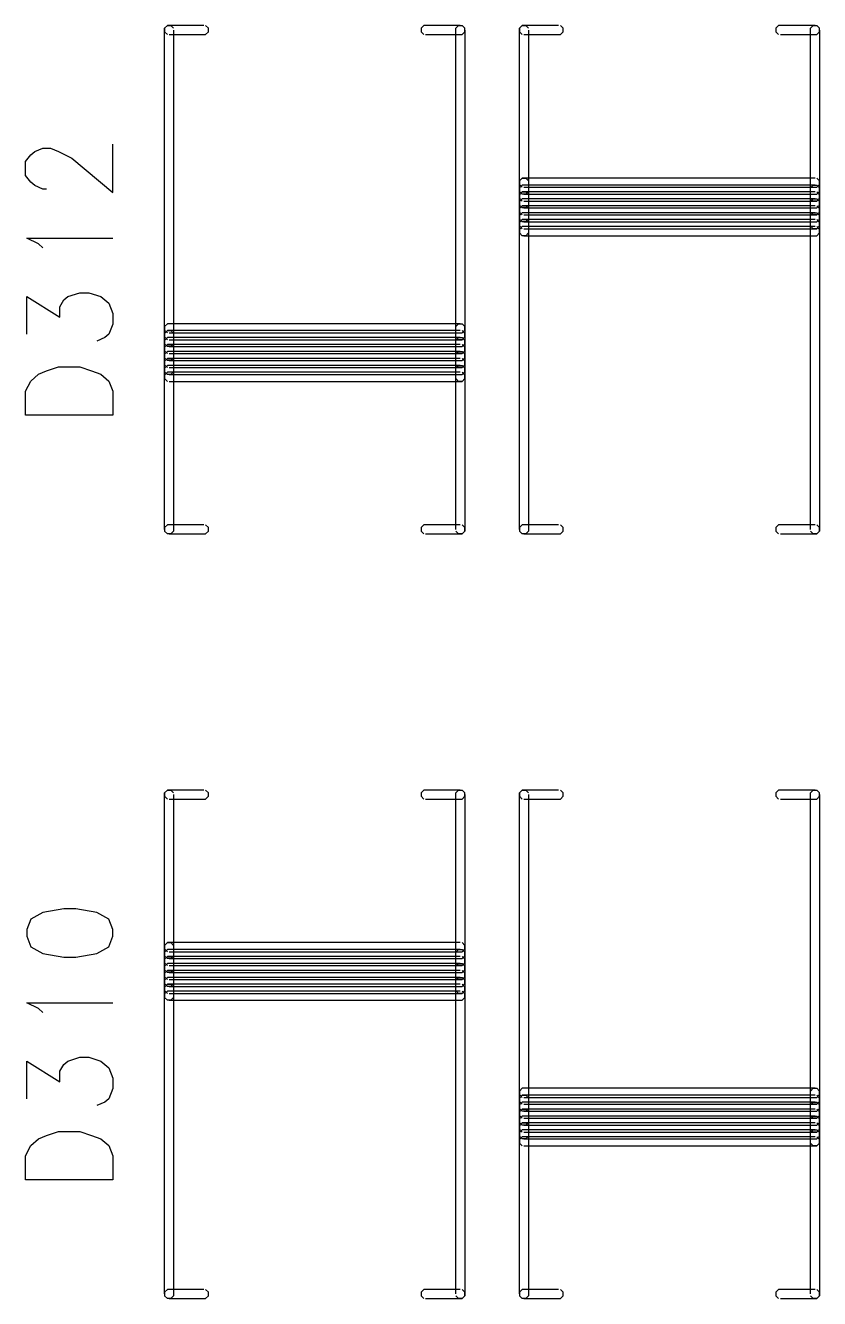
# Model space of a CAD drawing. Extents: x 295 to 953, y 10 to 290.
# Drawn here: x 716.84 to 728.85, y 134.78 to 154.02 of the extents above; entities that cross this region are included whole.
import ezdxf

# ---------------------------------------------------------------- set-up
doc = ezdxf.new("R2010")
doc.units = 0
doc.header["$LTSCALE"] = 5
doc.header["$MEASUREMENT"] = 0
doc.layers.add('13_C-SILK_GBR', color=7, linetype='CONTINUOUS')

msp = doc.modelspace()

# ---------------------------------------------------------------- linework, layer by layer
at = {"layer": '13_C-SILK_GBR'}
for p, q in [((718.988, 154.016), (718.946, 153.973)), ((718.946, 153.973), (718.988, 154.016)), ((718.946, 153.973), (718.946, 153.921)), ((718.946, 153.947), (718.946, 153.973)), ((718.946, 146.403), (718.946, 153.947)), ((718.946, 153.921), (718.988, 153.878)), ((719.016, 154.016), (718.988, 154.016)), ((718.988, 154.016), (719.042, 154.016)), ((719.539, 154.016), (719.016, 154.016)), ((719.016, 153.878), (719.539, 153.878)), ((719.042, 154.016), (719.083, 153.973)), ((719.083, 153.947), (719.083, 146.403)), ((719.539, 153.878), (719.565, 153.878)), ((719.608, 153.973), (719.565, 154.016)), ((719.565, 153.878), (719.608, 153.921)), ((719.608, 153.921), (719.608, 153.973)), ((722.865, 154.016), (722.822, 153.973)), ((722.822, 153.973), (722.822, 153.921)), ((722.822, 153.921), (722.865, 153.878)), ((722.891, 154.016), (722.865, 154.016)), ((723.416, 154.016), (722.891, 154.016)), ((722.891, 153.878), (723.416, 153.878)), ((723.347, 153.973), (723.388, 154.016)), ((723.347, 153.947), (723.347, 153.973)), ((723.347, 146.403), (723.347, 153.947)), ((723.388, 154.016), (723.443, 154.016)), ((723.416, 153.878), (723.443, 153.878)), ((723.443, 154.016), (723.484, 153.973)), ((723.484, 153.973), (723.443, 154.016)), ((723.443, 153.878), (723.484, 153.921)), ((723.484, 153.921), (723.484, 153.973)), ((723.484, 153.947), (723.484, 146.403)), ((724.35, 154.016), (724.309, 153.973)), ((724.309, 153.973), (724.35, 154.016)), ((724.309, 153.973), (724.309, 153.921)), ((724.309, 153.947), (724.309, 153.973)), ((724.309, 146.403), (724.309, 153.947)), ((724.309, 153.921), (724.35, 153.878)), ((724.378, 154.016), (724.35, 154.016)), ((724.35, 154.016), (724.405, 154.016)), ((724.901, 154.016), (724.378, 154.016)), ((724.378, 153.878), (724.901, 153.878)), ((724.405, 154.016), (724.446, 153.973)), ((724.446, 153.947), (724.446, 146.403)), ((724.901, 153.878), (724.928, 153.878)), ((724.97, 153.973), (724.928, 154.016)), ((724.928, 153.878), (724.97, 153.921)), ((724.97, 153.921), (724.97, 153.973)), ((728.228, 154.016), (728.185, 153.973)), ((728.185, 153.973), (728.185, 153.921)), ((728.185, 153.921), (728.228, 153.878)), ((728.254, 154.016), (728.228, 154.016)), ((728.779, 154.016), (728.254, 154.016)), ((728.254, 153.878), (728.779, 153.878)), ((728.709, 153.973), (728.751, 154.016)), ((728.709, 153.947), (728.709, 153.973)), ((728.709, 146.403), (728.709, 153.947)), ((728.751, 154.016), (728.805, 154.016)), ((728.779, 153.878), (728.805, 153.878)), ((728.805, 154.016), (728.846, 153.973)), ((728.846, 153.973), (728.805, 154.016)), ((728.805, 153.878), (728.846, 153.921)), ((728.846, 153.921), (728.846, 153.973)), ((728.846, 153.947), (728.846, 146.403)), ((716.983, 152.114), (717.103, 152.165)), ((717.103, 152.165), (717.222, 152.165)), ((717.222, 152.165), (717.343, 152.114)), ((718.163, 151.493), (718.163, 152.223)), ((716.843, 151.96), (716.922, 152.063)), ((716.843, 151.749), (716.843, 151.96)), ((716.922, 152.063), (716.983, 152.114)), ((717.343, 152.114), (717.542, 152.011)), ((717.542, 152.011), (718.163, 151.493)), ((716.922, 151.647), (716.843, 151.749)), ((716.983, 151.596), (716.922, 151.647)), ((717.103, 151.545), (716.983, 151.596)), ((724.35, 151.711), (724.309, 151.668)), ((724.309, 151.668), (724.35, 151.711)), ((724.309, 151.668), (724.309, 151.615)), ((724.309, 151.642), (724.309, 151.668)), ((724.309, 151.538), (724.309, 151.642)), ((724.309, 151.615), (724.35, 151.573)), ((724.35, 151.606), (724.309, 151.564)), ((724.309, 151.564), (724.309, 151.51)), ((724.378, 151.711), (724.35, 151.711)), ((724.35, 151.711), (724.405, 151.711)), ((724.378, 151.606), (724.35, 151.606)), ((728.779, 151.711), (724.378, 151.711)), ((728.779, 151.606), (724.378, 151.606)), ((724.378, 151.573), (728.779, 151.573)), ((724.405, 151.711), (724.446, 151.668)), ((724.446, 151.642), (724.446, 151.538)), ((728.709, 151.564), (728.751, 151.606)), ((728.709, 151.538), (728.709, 151.564)), ((728.751, 151.606), (728.805, 151.606)), ((728.779, 151.573), (728.805, 151.573)), ((728.846, 151.668), (728.805, 151.711)), ((728.805, 151.573), (728.846, 151.615)), ((728.846, 151.564), (728.805, 151.606)), ((728.805, 151.606), (728.846, 151.564)), ((728.846, 151.615), (728.846, 151.668)), ((728.846, 151.51), (728.846, 151.564)), ((717.163, 151.545), (717.103, 151.545)), ((724.35, 151.469), (724.309, 151.51)), ((724.309, 151.51), (724.35, 151.469)), ((724.35, 151.502), (724.309, 151.459)), ((724.309, 151.459), (724.35, 151.502)), ((724.309, 151.459), (724.309, 151.406)), ((724.309, 151.432), (724.309, 151.459)), ((724.309, 151.328), (724.309, 151.432)), ((724.309, 151.406), (724.35, 151.363)), ((724.35, 151.396), (724.309, 151.355)), ((724.378, 151.502), (724.35, 151.502)), ((724.35, 151.502), (724.405, 151.502)), ((724.405, 151.469), (724.35, 151.469)), ((724.378, 151.396), (724.35, 151.396)), ((728.779, 151.502), (724.378, 151.502)), ((724.378, 151.469), (728.779, 151.469)), ((728.779, 151.396), (724.378, 151.396)), ((724.378, 151.363), (728.779, 151.363)), ((724.446, 151.51), (724.405, 151.469)), ((724.405, 151.502), (724.446, 151.459)), ((724.446, 151.538), (724.446, 151.51)), ((724.446, 151.432), (724.446, 151.328)), ((728.709, 151.432), (728.709, 151.538)), ((728.751, 151.363), (728.709, 151.406)), ((728.709, 151.355), (728.751, 151.396)), ((728.751, 151.396), (728.805, 151.396)), ((728.805, 151.363), (728.751, 151.363)), ((728.779, 151.469), (728.805, 151.469)), ((728.779, 151.363), (728.805, 151.363)), ((728.805, 151.469), (728.846, 151.51)), ((728.846, 151.459), (728.805, 151.502)), ((728.846, 151.406), (728.805, 151.363)), ((728.805, 151.363), (728.846, 151.406)), ((728.846, 151.355), (728.805, 151.396)), ((728.805, 151.396), (728.846, 151.355)), ((728.846, 151.538), (728.846, 151.432)), ((728.846, 151.406), (728.846, 151.459)), ((728.846, 151.432), (728.846, 151.406)), ((724.309, 151.355), (724.309, 151.3)), ((724.35, 151.259), (724.309, 151.3)), ((724.309, 151.3), (724.35, 151.259)), ((724.35, 151.292), (724.309, 151.249)), ((724.309, 151.249), (724.35, 151.292)), ((724.309, 151.249), (724.309, 151.196)), ((724.309, 151.223), (724.309, 151.249)), ((724.309, 151.119), (724.309, 151.223)), ((724.309, 151.196), (724.35, 151.153)), ((724.35, 151.186), (724.309, 151.145)), ((724.378, 151.292), (724.35, 151.292)), ((724.35, 151.292), (724.405, 151.292)), ((724.405, 151.259), (724.35, 151.259)), ((724.378, 151.186), (724.35, 151.186)), ((728.779, 151.292), (724.378, 151.292)), ((724.378, 151.259), (728.779, 151.259)), ((728.779, 151.186), (724.378, 151.186)), ((724.446, 151.3), (724.405, 151.259)), ((724.405, 151.292), (724.446, 151.249)), ((724.446, 151.328), (724.446, 151.3)), ((724.446, 151.223), (724.446, 151.119)), ((728.709, 151.328), (728.709, 151.355)), ((728.709, 151.223), (728.709, 151.328)), ((728.751, 151.153), (728.709, 151.196)), ((728.709, 151.145), (728.751, 151.186)), ((728.751, 151.186), (728.805, 151.186)), ((728.779, 151.259), (728.805, 151.259)), ((728.805, 151.259), (728.846, 151.3)), ((728.846, 151.249), (728.805, 151.292)), ((728.846, 151.196), (728.805, 151.153)), ((728.805, 151.153), (728.846, 151.196)), ((728.846, 151.145), (728.805, 151.186)), ((728.805, 151.186), (728.846, 151.145)), ((728.846, 151.3), (728.846, 151.355)), ((728.846, 151.328), (728.846, 151.223)), ((728.846, 151.196), (728.846, 151.249)), ((728.846, 151.223), (728.846, 151.196)), ((724.309, 151.145), (724.309, 151.091)), ((724.35, 151.05), (724.309, 151.091)), ((724.309, 151.091), (724.35, 151.05)), ((724.35, 151.083), (724.309, 151.04)), ((724.309, 151.04), (724.35, 151.083)), ((724.309, 151.04), (724.309, 150.987)), ((724.309, 151.013), (724.309, 151.04)), ((724.309, 150.909), (724.309, 151.013)), ((724.309, 150.987), (724.35, 150.944)), ((724.35, 150.977), (724.309, 150.936)), ((724.378, 151.083), (724.35, 151.083)), ((724.35, 151.083), (724.405, 151.083)), ((724.405, 151.05), (724.35, 151.05)), ((724.378, 150.977), (724.35, 150.977)), ((724.378, 151.153), (728.779, 151.153)), ((728.779, 151.083), (724.378, 151.083)), ((724.378, 151.05), (728.779, 151.05)), ((728.779, 150.977), (724.378, 150.977)), ((724.446, 151.091), (724.405, 151.05)), ((724.405, 151.083), (724.446, 151.04)), ((724.446, 151.119), (724.446, 151.091)), ((724.446, 151.013), (724.446, 150.909)), ((728.709, 151.119), (728.709, 151.145)), ((728.709, 151.013), (728.709, 151.119)), ((728.751, 150.944), (728.709, 150.987)), ((728.805, 151.153), (728.751, 151.153)), ((728.779, 151.153), (728.805, 151.153)), ((728.779, 151.05), (728.805, 151.05)), ((728.805, 151.05), (728.846, 151.091)), ((728.846, 151.04), (728.805, 151.083)), ((728.846, 150.987), (728.805, 150.944)), ((728.805, 150.944), (728.846, 150.987)), ((728.846, 150.936), (728.805, 150.977)), ((728.846, 151.091), (728.846, 151.145)), ((728.846, 151.119), (728.846, 151.013)), ((728.846, 150.987), (728.846, 151.04)), ((728.846, 151.013), (728.846, 150.987)), ((717.042, 150.715), (716.862, 150.802)), ((716.862, 150.802), (718.163, 150.802)), ((724.309, 150.936), (724.309, 150.881)), ((724.35, 150.84), (724.309, 150.881)), ((724.309, 150.881), (724.35, 150.84)), ((724.405, 150.84), (724.35, 150.84)), ((724.378, 150.944), (728.779, 150.944)), ((724.378, 150.84), (728.779, 150.84)), ((724.446, 150.881), (724.405, 150.84)), ((724.446, 150.909), (724.446, 150.881)), ((728.805, 150.944), (728.751, 150.944)), ((728.779, 150.944), (728.805, 150.944)), ((728.779, 150.84), (728.805, 150.84)), ((728.805, 150.84), (728.846, 150.881)), ((728.846, 150.881), (728.846, 150.936)), ((717.103, 150.655), (717.042, 150.715)), ((716.862, 149.352), (716.862, 149.921)), ((716.862, 149.921), (717.362, 149.607)), ((717.362, 149.767), (717.423, 149.87)), ((717.423, 149.87), (717.483, 149.921)), ((717.483, 149.921), (717.663, 149.979)), ((717.663, 149.979), (717.803, 149.979)), ((717.803, 149.979), (717.983, 149.921)), ((717.983, 149.921), (718.103, 149.819)), ((717.362, 149.607), (717.362, 149.767)), ((718.103, 149.819), (718.163, 149.665)), ((718.163, 149.665), (718.163, 149.505)), ((718.163, 149.505), (718.103, 149.352)), ((718.988, 149.51), (718.946, 149.469)), ((718.946, 149.469), (718.946, 149.414)), ((719.016, 149.51), (718.988, 149.51)), ((723.416, 149.51), (719.016, 149.51)), ((723.347, 149.469), (723.388, 149.51)), ((723.347, 149.442), (723.347, 149.469)), ((723.347, 149.337), (723.347, 149.442)), ((723.388, 149.51), (723.443, 149.51)), ((723.443, 149.51), (723.484, 149.469)), ((723.484, 149.469), (723.443, 149.51)), ((723.484, 149.414), (723.484, 149.469)), ((723.484, 149.442), (723.484, 149.337)), ((718.042, 149.301), (717.923, 149.249)), ((718.103, 149.352), (718.042, 149.301)), ((718.946, 149.414), (718.988, 149.373)), ((718.946, 149.363), (718.988, 149.406)), ((718.988, 149.406), (718.946, 149.363)), ((718.946, 149.337), (718.946, 149.363)), ((718.946, 149.363), (718.946, 149.31)), ((718.946, 149.233), (718.946, 149.337)), ((718.946, 149.31), (718.988, 149.268)), ((718.988, 149.301), (718.946, 149.259)), ((718.946, 149.259), (718.946, 149.205)), ((718.988, 149.406), (719.042, 149.406)), ((719.016, 149.406), (718.988, 149.406)), ((719.016, 149.301), (718.988, 149.301)), ((723.416, 149.406), (719.016, 149.406)), ((719.016, 149.373), (723.416, 149.373)), ((723.416, 149.301), (719.016, 149.301)), ((719.016, 149.268), (723.416, 149.268)), ((719.042, 149.406), (719.083, 149.363)), ((719.083, 149.337), (719.083, 149.233)), ((723.388, 149.268), (723.347, 149.31)), ((723.347, 149.259), (723.388, 149.301)), ((723.347, 149.233), (723.347, 149.259)), ((723.388, 149.301), (723.443, 149.301)), ((723.443, 149.268), (723.388, 149.268)), ((723.416, 149.373), (723.443, 149.373)), ((723.416, 149.268), (723.443, 149.268)), ((723.443, 149.373), (723.484, 149.414)), ((723.484, 149.363), (723.443, 149.406)), ((723.443, 149.268), (723.484, 149.31)), ((723.484, 149.31), (723.443, 149.268)), ((723.443, 149.301), (723.484, 149.259)), ((723.484, 149.259), (723.443, 149.301)), ((723.484, 149.31), (723.484, 149.363)), ((723.484, 149.337), (723.484, 149.31)), ((723.484, 149.205), (723.484, 149.259)), ((718.946, 149.205), (718.988, 149.164)), ((718.988, 149.164), (718.946, 149.205)), ((718.946, 149.154), (718.988, 149.197)), ((718.988, 149.197), (718.946, 149.154)), ((718.946, 149.127), (718.946, 149.154)), ((718.946, 149.154), (718.946, 149.101)), ((718.946, 149.023), (718.946, 149.127)), ((718.946, 149.101), (718.988, 149.058)), ((718.988, 149.091), (718.946, 149.05)), ((718.988, 149.197), (719.042, 149.197)), ((719.016, 149.197), (718.988, 149.197)), ((719.042, 149.164), (718.988, 149.164)), ((719.016, 149.091), (718.988, 149.091)), ((723.416, 149.197), (719.016, 149.197)), ((719.016, 149.164), (723.416, 149.164)), ((723.416, 149.091), (719.016, 149.091)), ((719.016, 149.058), (723.416, 149.058)), ((719.083, 149.205), (719.042, 149.164)), ((719.042, 149.197), (719.083, 149.154)), ((719.083, 149.233), (719.083, 149.205)), ((719.083, 149.127), (719.083, 149.023)), ((723.347, 149.127), (723.347, 149.233)), ((723.388, 149.058), (723.347, 149.101)), ((723.347, 149.05), (723.388, 149.091)), ((723.388, 149.091), (723.443, 149.091)), ((723.443, 149.058), (723.388, 149.058)), ((723.416, 149.164), (723.443, 149.164)), ((723.416, 149.058), (723.443, 149.058)), ((723.443, 149.164), (723.484, 149.205)), ((723.484, 149.154), (723.443, 149.197)), ((723.443, 149.058), (723.484, 149.101)), ((723.484, 149.101), (723.443, 149.058)), ((723.443, 149.091), (723.484, 149.05)), ((723.484, 149.05), (723.443, 149.091)), ((723.484, 149.233), (723.484, 149.127)), ((723.484, 149.101), (723.484, 149.154)), ((723.484, 149.127), (723.484, 149.101)), ((718.946, 149.05), (718.946, 148.995)), ((718.946, 148.995), (718.988, 148.954)), ((718.988, 148.954), (718.946, 148.995)), ((718.946, 148.944), (718.988, 148.987)), ((718.988, 148.987), (718.946, 148.944)), ((718.946, 148.918), (718.946, 148.944)), ((718.946, 148.944), (718.946, 148.891)), ((718.946, 148.814), (718.946, 148.918)), ((718.946, 148.891), (718.988, 148.848)), ((718.988, 148.881), (718.946, 148.84)), ((718.988, 148.987), (719.042, 148.987)), ((719.016, 148.987), (718.988, 148.987)), ((719.042, 148.954), (718.988, 148.954)), ((719.016, 148.881), (718.988, 148.881)), ((723.416, 148.987), (719.016, 148.987)), ((719.016, 148.954), (723.416, 148.954)), ((723.416, 148.881), (719.016, 148.881)), ((719.083, 148.995), (719.042, 148.954)), ((719.042, 148.987), (719.083, 148.944)), ((719.083, 149.023), (719.083, 148.995)), ((719.083, 148.918), (719.083, 148.814)), ((723.347, 149.023), (723.347, 149.05)), ((723.347, 148.918), (723.347, 149.023)), ((723.388, 148.848), (723.347, 148.891)), ((723.347, 148.84), (723.388, 148.881)), ((723.388, 148.881), (723.443, 148.881)), ((723.416, 148.954), (723.443, 148.954)), ((723.443, 148.954), (723.484, 148.995)), ((723.484, 148.944), (723.443, 148.987)), ((723.443, 148.848), (723.484, 148.891)), ((723.484, 148.891), (723.443, 148.848)), ((723.443, 148.881), (723.484, 148.84)), ((723.484, 148.84), (723.443, 148.881)), ((723.484, 148.995), (723.484, 149.05)), ((723.484, 149.023), (723.484, 148.918)), ((723.484, 148.891), (723.484, 148.944)), ((723.484, 148.918), (723.484, 148.891)), ((716.922, 148.645), (717.042, 148.748)), ((717.042, 148.748), (717.163, 148.799)), ((717.163, 148.799), (717.343, 148.857)), ((717.343, 148.857), (717.663, 148.857)), ((717.663, 148.857), (717.842, 148.799)), ((717.842, 148.799), (717.983, 148.748)), ((717.983, 148.748), (718.103, 148.645)), ((718.946, 148.84), (718.946, 148.786)), ((718.946, 148.786), (718.988, 148.744)), ((718.988, 148.744), (718.946, 148.786)), ((718.988, 148.777), (718.946, 148.735)), ((718.946, 148.735), (718.946, 148.682)), ((718.946, 148.682), (718.988, 148.639)), ((719.016, 148.777), (718.988, 148.777)), ((719.042, 148.744), (718.988, 148.744)), ((719.016, 148.848), (723.416, 148.848)), ((723.416, 148.777), (719.016, 148.777)), ((719.016, 148.744), (723.416, 148.744)), ((719.083, 148.786), (719.042, 148.744)), ((719.083, 148.814), (719.083, 148.786)), ((723.347, 148.814), (723.347, 148.84)), ((723.347, 148.708), (723.347, 148.814)), ((723.388, 148.639), (723.347, 148.682)), ((723.443, 148.848), (723.388, 148.848)), ((723.416, 148.848), (723.443, 148.848)), ((723.416, 148.744), (723.443, 148.744)), ((723.443, 148.744), (723.484, 148.786)), ((723.484, 148.735), (723.443, 148.777)), ((723.443, 148.639), (723.484, 148.682)), ((723.484, 148.682), (723.443, 148.639)), ((723.484, 148.786), (723.484, 148.84)), ((723.484, 148.814), (723.484, 148.708)), ((723.484, 148.682), (723.484, 148.735)), ((723.484, 148.708), (723.484, 148.682)), ((716.843, 148.492), (716.922, 148.645)), ((716.843, 148.127), (716.843, 148.492)), ((718.103, 148.645), (718.163, 148.492)), ((718.163, 148.492), (718.163, 148.127)), ((719.016, 148.639), (723.416, 148.639)), ((723.443, 148.639), (723.388, 148.639)), ((723.416, 148.639), (723.443, 148.639)), ((718.163, 148.127), (716.843, 148.127)), ((718.988, 146.472), (718.946, 146.43)), ((718.946, 146.43), (718.946, 146.377)), ((718.988, 146.334), (718.946, 146.377)), ((718.946, 146.377), (718.988, 146.334)), ((719.016, 146.472), (718.988, 146.472)), ((719.539, 146.472), (719.016, 146.472)), ((719.083, 146.377), (719.042, 146.334)), ((719.083, 146.403), (719.083, 146.377)), ((719.608, 146.43), (719.565, 146.472)), ((719.565, 146.334), (719.608, 146.377)), ((719.608, 146.377), (719.608, 146.43)), ((722.865, 146.472), (722.822, 146.43)), ((722.822, 146.43), (722.822, 146.377)), ((722.822, 146.377), (722.865, 146.334)), ((722.891, 146.472), (722.865, 146.472)), ((723.416, 146.472), (722.891, 146.472)), ((723.388, 146.334), (723.347, 146.377)), ((723.484, 146.43), (723.443, 146.472)), ((723.443, 146.334), (723.484, 146.377)), ((723.484, 146.377), (723.443, 146.334)), ((723.484, 146.377), (723.484, 146.43)), ((723.484, 146.403), (723.484, 146.377)), ((724.35, 146.472), (724.309, 146.43)), ((724.309, 146.43), (724.309, 146.377)), ((724.35, 146.334), (724.309, 146.377)), ((724.309, 146.377), (724.35, 146.334)), ((724.378, 146.472), (724.35, 146.472)), ((724.901, 146.472), (724.378, 146.472)), ((724.446, 146.377), (724.405, 146.334)), ((724.446, 146.403), (724.446, 146.377)), ((724.97, 146.43), (724.928, 146.472)), ((724.928, 146.334), (724.97, 146.377)), ((724.97, 146.377), (724.97, 146.43)), ((728.228, 146.472), (728.185, 146.43)), ((728.185, 146.43), (728.185, 146.377)), ((728.185, 146.377), (728.228, 146.334)), ((728.254, 146.472), (728.228, 146.472)), ((728.779, 146.472), (728.254, 146.472)), ((728.751, 146.334), (728.709, 146.377)), ((728.846, 146.43), (728.805, 146.472)), ((728.805, 146.334), (728.846, 146.377)), ((728.846, 146.377), (728.805, 146.334)), ((728.846, 146.377), (728.846, 146.43)), ((728.846, 146.403), (728.846, 146.377)), ((719.042, 146.334), (718.988, 146.334)), ((719.016, 146.334), (719.539, 146.334)), ((719.539, 146.334), (719.565, 146.334)), ((722.891, 146.334), (723.416, 146.334)), ((723.443, 146.334), (723.388, 146.334)), ((723.416, 146.334), (723.443, 146.334)), ((724.405, 146.334), (724.35, 146.334)), ((724.378, 146.334), (724.901, 146.334)), ((724.901, 146.334), (724.928, 146.334)), ((728.254, 146.334), (728.779, 146.334)), ((728.805, 146.334), (728.751, 146.334)), ((728.779, 146.334), (728.805, 146.334)), ((718.988, 142.466), (718.946, 142.423)), ((718.946, 142.423), (718.988, 142.466)), ((718.946, 142.423), (718.946, 142.371)), ((718.946, 142.397), (718.946, 142.423)), ((718.946, 134.853), (718.946, 142.397)), ((718.946, 142.371), (718.988, 142.328)), ((719.016, 142.466), (718.988, 142.466)), ((718.988, 142.466), (719.042, 142.466)), ((719.539, 142.466), (719.016, 142.466)), ((719.016, 142.328), (719.539, 142.328)), ((719.042, 142.466), (719.083, 142.423)), ((719.083, 142.397), (719.083, 134.853)), ((719.539, 142.328), (719.565, 142.328)), ((719.608, 142.423), (719.565, 142.466)), ((719.565, 142.328), (719.608, 142.371)), ((719.608, 142.371), (719.608, 142.423)), ((722.865, 142.466), (722.822, 142.423)), ((722.822, 142.423), (722.822, 142.371)), ((722.822, 142.371), (722.865, 142.328)), ((722.891, 142.466), (722.865, 142.466)), ((723.416, 142.466), (722.891, 142.466)), ((722.891, 142.328), (723.416, 142.328)), ((723.347, 142.423), (723.388, 142.466)), ((723.347, 142.397), (723.347, 142.423)), ((723.347, 134.853), (723.347, 142.397)), ((723.388, 142.466), (723.443, 142.466)), ((723.416, 142.328), (723.443, 142.328)), ((723.443, 142.466), (723.484, 142.423)), ((723.484, 142.423), (723.443, 142.466)), ((723.443, 142.328), (723.484, 142.371)), ((723.484, 142.371), (723.484, 142.423)), ((723.484, 142.397), (723.484, 134.853)), ((724.35, 142.466), (724.309, 142.423)), ((724.309, 142.423), (724.35, 142.466)), ((724.309, 142.423), (724.309, 142.371)), ((724.309, 142.397), (724.309, 142.423)), ((724.309, 134.853), (724.309, 142.397)), ((724.309, 142.371), (724.35, 142.328)), ((724.378, 142.466), (724.35, 142.466)), ((724.35, 142.466), (724.405, 142.466)), ((724.901, 142.466), (724.378, 142.466)), ((724.378, 142.328), (724.901, 142.328)), ((724.405, 142.466), (724.446, 142.423)), ((724.446, 142.397), (724.446, 134.853)), ((724.901, 142.328), (724.928, 142.328)), ((724.97, 142.423), (724.928, 142.466)), ((724.928, 142.328), (724.97, 142.371)), ((724.97, 142.371), (724.97, 142.423)), ((728.228, 142.466), (728.185, 142.423)), ((728.185, 142.423), (728.185, 142.371)), ((728.185, 142.371), (728.228, 142.328)), ((728.254, 142.466), (728.228, 142.466)), ((728.779, 142.466), (728.254, 142.466)), ((728.254, 142.328), (728.779, 142.328)), ((728.709, 142.423), (728.751, 142.466)), ((728.709, 142.397), (728.709, 142.423)), ((728.709, 134.853), (728.709, 142.397)), ((728.751, 142.466), (728.805, 142.466)), ((728.779, 142.328), (728.805, 142.328)), ((728.805, 142.466), (728.846, 142.423)), ((728.846, 142.423), (728.805, 142.466)), ((728.805, 142.328), (728.846, 142.371)), ((728.846, 142.371), (728.846, 142.423)), ((728.846, 142.397), (728.846, 134.853)), ((717.103, 140.615), (716.922, 140.513)), ((717.423, 140.673), (717.103, 140.615)), ((717.603, 140.673), (717.423, 140.673)), ((717.923, 140.615), (717.603, 140.673)), ((718.103, 140.513), (717.923, 140.615)), ((716.922, 140.513), (716.862, 140.359)), ((718.163, 140.359), (718.103, 140.513)), ((716.862, 140.359), (716.862, 140.257)), ((716.862, 140.257), (716.922, 140.097)), ((718.103, 140.097), (718.163, 140.257)), ((718.163, 140.257), (718.163, 140.359)), ((716.922, 140.097), (717.103, 139.995)), ((717.923, 139.995), (718.103, 140.097)), ((718.988, 140.161), (718.946, 140.118)), ((718.946, 140.118), (718.988, 140.161)), ((718.946, 140.118), (718.946, 140.065)), ((718.946, 140.092), (718.946, 140.118)), ((718.946, 139.988), (718.946, 140.092)), ((718.946, 140.065), (718.988, 140.023)), ((718.988, 140.056), (718.946, 140.014)), ((718.946, 140.014), (718.946, 139.96)), ((719.016, 140.161), (718.988, 140.161)), ((718.988, 140.161), (719.042, 140.161)), ((719.016, 140.056), (718.988, 140.056)), ((723.416, 140.161), (719.016, 140.161)), ((723.416, 140.056), (719.016, 140.056)), ((719.016, 140.023), (723.416, 140.023)), ((719.042, 140.161), (719.083, 140.118)), ((719.083, 140.092), (719.083, 139.988)), ((723.347, 140.014), (723.388, 140.056)), ((723.347, 139.988), (723.347, 140.014)), ((723.388, 140.056), (723.443, 140.056)), ((723.416, 140.023), (723.443, 140.023)), ((723.484, 140.118), (723.443, 140.161)), ((723.443, 140.023), (723.484, 140.065)), ((723.484, 140.014), (723.443, 140.056)), ((723.443, 140.056), (723.484, 140.014)), ((723.484, 140.065), (723.484, 140.118)), ((723.484, 139.96), (723.484, 140.014)), ((717.103, 139.995), (717.423, 139.943)), ((717.423, 139.943), (717.603, 139.943)), ((717.603, 139.943), (717.923, 139.995)), ((718.988, 139.919), (718.946, 139.96)), ((718.946, 139.96), (718.988, 139.919)), ((718.988, 139.952), (718.946, 139.909)), ((718.946, 139.909), (718.988, 139.952)), ((718.946, 139.909), (718.946, 139.856)), ((718.946, 139.882), (718.946, 139.909)), ((718.946, 139.778), (718.946, 139.882)), ((718.946, 139.856), (718.988, 139.813)), ((718.988, 139.846), (718.946, 139.805)), ((719.016, 139.952), (718.988, 139.952)), ((718.988, 139.952), (719.042, 139.952)), ((719.042, 139.919), (718.988, 139.919)), ((719.016, 139.846), (718.988, 139.846)), ((723.416, 139.952), (719.016, 139.952)), ((719.016, 139.919), (723.416, 139.919)), ((723.416, 139.846), (719.016, 139.846)), ((719.083, 139.96), (719.042, 139.919)), ((719.042, 139.952), (719.083, 139.909)), ((719.083, 139.988), (719.083, 139.96)), ((719.083, 139.882), (719.083, 139.778)), ((723.347, 139.882), (723.347, 139.988)), ((723.388, 139.813), (723.347, 139.856)), ((723.347, 139.805), (723.388, 139.846)), ((723.388, 139.846), (723.443, 139.846)), ((723.416, 139.919), (723.443, 139.919)), ((723.443, 139.919), (723.484, 139.96)), ((723.484, 139.909), (723.443, 139.952)), ((723.484, 139.856), (723.443, 139.813)), ((723.443, 139.813), (723.484, 139.856)), ((723.484, 139.805), (723.443, 139.846)), ((723.443, 139.846), (723.484, 139.805)), ((723.484, 139.988), (723.484, 139.882)), ((723.484, 139.856), (723.484, 139.909)), ((723.484, 139.882), (723.484, 139.856)), ((718.946, 139.805), (718.946, 139.75)), ((718.988, 139.709), (718.946, 139.75)), ((718.946, 139.75), (718.988, 139.709)), ((718.988, 139.742), (718.946, 139.699)), ((718.946, 139.699), (718.988, 139.742)), ((718.946, 139.699), (718.946, 139.646)), ((718.946, 139.673), (718.946, 139.699)), ((718.946, 139.569), (718.946, 139.673)), ((718.946, 139.646), (718.988, 139.603)), ((718.988, 139.636), (718.946, 139.595)), ((719.016, 139.742), (718.988, 139.742)), ((718.988, 139.742), (719.042, 139.742)), ((719.042, 139.709), (718.988, 139.709)), ((719.016, 139.636), (718.988, 139.636)), ((719.016, 139.813), (723.416, 139.813)), ((723.416, 139.742), (719.016, 139.742)), ((719.016, 139.709), (723.416, 139.709)), ((723.416, 139.636), (719.016, 139.636)), ((719.083, 139.75), (719.042, 139.709)), ((719.042, 139.742), (719.083, 139.699)), ((719.083, 139.778), (719.083, 139.75)), ((719.083, 139.673), (719.083, 139.569)), ((723.347, 139.778), (723.347, 139.805)), ((723.347, 139.673), (723.347, 139.778)), ((723.388, 139.603), (723.347, 139.646)), ((723.347, 139.595), (723.388, 139.636)), ((723.443, 139.813), (723.388, 139.813)), ((723.388, 139.636), (723.443, 139.636)), ((723.416, 139.813), (723.443, 139.813)), ((723.416, 139.709), (723.443, 139.709)), ((723.443, 139.709), (723.484, 139.75)), ((723.484, 139.699), (723.443, 139.742)), ((723.484, 139.646), (723.443, 139.603)), ((723.443, 139.603), (723.484, 139.646)), ((723.484, 139.595), (723.443, 139.636)), ((723.443, 139.636), (723.484, 139.595)), ((723.484, 139.75), (723.484, 139.805)), ((723.484, 139.778), (723.484, 139.673)), ((723.484, 139.646), (723.484, 139.699)), ((723.484, 139.673), (723.484, 139.646)), ((718.946, 139.595), (718.946, 139.541)), ((718.988, 139.5), (718.946, 139.541)), ((718.946, 139.541), (718.988, 139.5)), ((718.988, 139.533), (718.946, 139.49)), ((718.946, 139.49), (718.988, 139.533)), ((718.946, 139.49), (718.946, 139.437)), ((718.946, 139.463), (718.946, 139.49)), ((718.946, 139.359), (718.946, 139.463)), ((718.946, 139.437), (718.988, 139.394)), ((719.016, 139.533), (718.988, 139.533)), ((718.988, 139.533), (719.042, 139.533)), ((719.042, 139.5), (718.988, 139.5)), ((719.016, 139.603), (723.416, 139.603)), ((723.416, 139.533), (719.016, 139.533)), ((719.016, 139.5), (723.416, 139.5)), ((719.083, 139.541), (719.042, 139.5)), ((719.042, 139.533), (719.083, 139.49)), ((719.083, 139.569), (719.083, 139.541)), ((719.083, 139.463), (719.083, 139.359)), ((723.347, 139.569), (723.347, 139.595)), ((723.347, 139.463), (723.347, 139.569)), ((723.388, 139.394), (723.347, 139.437)), ((723.443, 139.603), (723.388, 139.603)), ((723.416, 139.603), (723.443, 139.603)), ((723.416, 139.5), (723.443, 139.5)), ((723.443, 139.5), (723.484, 139.541)), ((723.484, 139.49), (723.443, 139.533)), ((723.484, 139.437), (723.443, 139.394)), ((723.443, 139.394), (723.484, 139.437)), ((723.484, 139.541), (723.484, 139.595)), ((723.484, 139.569), (723.484, 139.463)), ((723.484, 139.437), (723.484, 139.49)), ((723.484, 139.463), (723.484, 139.437)), ((717.042, 139.165), (716.862, 139.252)), ((716.862, 139.252), (718.163, 139.252)), ((718.988, 139.427), (718.946, 139.386)), ((718.946, 139.386), (718.946, 139.331)), ((718.988, 139.29), (718.946, 139.331)), ((718.946, 139.331), (718.988, 139.29)), ((719.016, 139.427), (718.988, 139.427)), ((719.042, 139.29), (718.988, 139.29)), ((723.416, 139.427), (719.016, 139.427)), ((719.016, 139.394), (723.416, 139.394)), ((719.016, 139.29), (723.416, 139.29)), ((719.083, 139.331), (719.042, 139.29)), ((719.083, 139.359), (719.083, 139.331)), ((723.443, 139.394), (723.388, 139.394)), ((723.416, 139.394), (723.443, 139.394)), ((723.416, 139.29), (723.443, 139.29)), ((723.484, 139.386), (723.443, 139.427)), ((723.443, 139.29), (723.484, 139.331)), ((723.484, 139.331), (723.484, 139.386)), ((717.103, 139.105), (717.042, 139.165)), ((716.862, 137.802), (716.862, 138.371)), ((716.862, 138.371), (717.362, 138.057)), ((717.362, 138.217), (717.423, 138.32)), ((717.423, 138.32), (717.483, 138.371)), ((717.483, 138.371), (717.663, 138.429)), ((717.663, 138.429), (717.803, 138.429)), ((717.803, 138.429), (717.983, 138.371)), ((717.983, 138.371), (718.103, 138.269)), ((717.362, 138.057), (717.362, 138.217)), ((718.103, 138.269), (718.163, 138.115)), ((718.163, 138.115), (718.163, 137.955)), ((718.163, 137.955), (718.103, 137.802)), ((724.35, 137.96), (724.309, 137.919)), ((724.309, 137.919), (724.309, 137.864)), ((724.378, 137.96), (724.35, 137.96)), ((728.779, 137.96), (724.378, 137.96)), ((728.709, 137.919), (728.751, 137.96)), ((728.709, 137.892), (728.709, 137.919)), ((728.751, 137.96), (728.805, 137.96)), ((728.805, 137.96), (728.846, 137.919)), ((728.846, 137.919), (728.805, 137.96)), ((728.846, 137.864), (728.846, 137.919)), ((718.042, 137.751), (717.923, 137.699)), ((718.103, 137.802), (718.042, 137.751)), ((724.309, 137.864), (724.35, 137.823)), ((724.309, 137.813), (724.35, 137.856)), ((724.35, 137.856), (724.309, 137.813)), ((724.309, 137.787), (724.309, 137.813)), ((724.309, 137.813), (724.309, 137.76)), ((724.309, 137.683), (724.309, 137.787)), ((724.309, 137.76), (724.35, 137.718)), ((724.35, 137.751), (724.309, 137.709)), ((724.309, 137.709), (724.309, 137.655)), ((724.35, 137.856), (724.405, 137.856)), ((724.378, 137.856), (724.35, 137.856)), ((724.378, 137.751), (724.35, 137.751)), ((728.779, 137.856), (724.378, 137.856)), ((724.378, 137.823), (728.779, 137.823)), ((728.779, 137.751), (724.378, 137.751)), ((724.378, 137.718), (728.779, 137.718)), ((724.405, 137.856), (724.446, 137.813)), ((724.446, 137.787), (724.446, 137.683)), ((728.709, 137.787), (728.709, 137.892)), ((728.751, 137.718), (728.709, 137.76)), ((728.709, 137.709), (728.751, 137.751)), ((728.709, 137.683), (728.709, 137.709)), ((728.751, 137.751), (728.805, 137.751)), ((728.805, 137.718), (728.751, 137.718)), ((728.779, 137.823), (728.805, 137.823)), ((728.779, 137.718), (728.805, 137.718)), ((728.805, 137.823), (728.846, 137.864)), ((728.846, 137.813), (728.805, 137.856)), ((728.805, 137.718), (728.846, 137.76)), ((728.846, 137.76), (728.805, 137.718)), ((728.805, 137.751), (728.846, 137.709)), ((728.846, 137.709), (728.805, 137.751)), ((728.846, 137.892), (728.846, 137.787)), ((728.846, 137.76), (728.846, 137.813)), ((728.846, 137.787), (728.846, 137.76)), ((728.846, 137.655), (728.846, 137.709)), ((724.309, 137.655), (724.35, 137.614)), ((724.35, 137.614), (724.309, 137.655)), ((724.309, 137.604), (724.35, 137.647)), ((724.35, 137.647), (724.309, 137.604)), ((724.309, 137.577), (724.309, 137.604)), ((724.309, 137.604), (724.309, 137.551)), ((724.309, 137.473), (724.309, 137.577)), ((724.309, 137.551), (724.35, 137.508)), ((724.35, 137.541), (724.309, 137.5)), ((724.35, 137.647), (724.405, 137.647)), ((724.378, 137.647), (724.35, 137.647)), ((724.405, 137.614), (724.35, 137.614)), ((724.378, 137.541), (724.35, 137.541)), ((728.779, 137.647), (724.378, 137.647)), ((724.378, 137.614), (728.779, 137.614)), ((728.779, 137.541), (724.378, 137.541)), ((724.446, 137.655), (724.405, 137.614)), ((724.405, 137.647), (724.446, 137.604)), ((724.446, 137.683), (724.446, 137.655)), ((724.446, 137.577), (724.446, 137.473)), ((728.709, 137.577), (728.709, 137.683)), ((728.751, 137.508), (728.709, 137.551)), ((728.709, 137.5), (728.751, 137.541)), ((728.751, 137.541), (728.805, 137.541)), ((728.779, 137.614), (728.805, 137.614)), ((728.805, 137.614), (728.846, 137.655)), ((728.846, 137.604), (728.805, 137.647)), ((728.805, 137.508), (728.846, 137.551)), ((728.846, 137.551), (728.805, 137.508)), ((728.805, 137.541), (728.846, 137.5)), ((728.846, 137.5), (728.805, 137.541)), ((728.846, 137.683), (728.846, 137.577)), ((728.846, 137.551), (728.846, 137.604)), ((728.846, 137.577), (728.846, 137.551)), ((724.309, 137.5), (724.309, 137.445)), ((724.309, 137.445), (724.35, 137.404)), ((724.35, 137.404), (724.309, 137.445)), ((724.309, 137.394), (724.35, 137.437)), ((724.35, 137.437), (724.309, 137.394)), ((724.309, 137.368), (724.309, 137.394)), ((724.309, 137.394), (724.309, 137.341)), ((724.309, 137.264), (724.309, 137.368)), ((724.309, 137.341), (724.35, 137.298)), ((724.35, 137.331), (724.309, 137.29)), ((724.35, 137.437), (724.405, 137.437)), ((724.378, 137.437), (724.35, 137.437)), ((724.405, 137.404), (724.35, 137.404)), ((724.378, 137.331), (724.35, 137.331)), ((724.378, 137.508), (728.779, 137.508)), ((728.779, 137.437), (724.378, 137.437)), ((724.378, 137.404), (728.779, 137.404)), ((728.779, 137.331), (724.378, 137.331)), ((724.446, 137.445), (724.405, 137.404)), ((724.405, 137.437), (724.446, 137.394)), ((724.446, 137.473), (724.446, 137.445)), ((724.446, 137.368), (724.446, 137.264)), ((728.709, 137.473), (728.709, 137.5)), ((728.709, 137.368), (728.709, 137.473)), ((728.751, 137.298), (728.709, 137.341)), ((728.709, 137.29), (728.751, 137.331)), ((728.805, 137.508), (728.751, 137.508)), ((728.751, 137.331), (728.805, 137.331)), ((728.779, 137.508), (728.805, 137.508)), ((728.779, 137.404), (728.805, 137.404)), ((728.805, 137.404), (728.846, 137.445)), ((728.846, 137.394), (728.805, 137.437)), ((728.805, 137.298), (728.846, 137.341)), ((728.846, 137.341), (728.805, 137.298)), ((728.805, 137.331), (728.846, 137.29)), ((728.846, 137.29), (728.805, 137.331)), ((728.846, 137.445), (728.846, 137.5)), ((728.846, 137.473), (728.846, 137.368)), ((728.846, 137.341), (728.846, 137.394)), ((728.846, 137.368), (728.846, 137.341)), ((716.922, 137.095), (717.042, 137.198)), ((717.042, 137.198), (717.163, 137.249)), ((717.163, 137.249), (717.343, 137.307)), ((717.343, 137.307), (717.663, 137.307)), ((717.663, 137.307), (717.842, 137.249)), ((717.842, 137.249), (717.983, 137.198)), ((717.983, 137.198), (718.103, 137.095)), ((724.309, 137.29), (724.309, 137.236)), ((724.309, 137.236), (724.35, 137.194)), ((724.35, 137.194), (724.309, 137.236)), ((724.35, 137.227), (724.309, 137.185)), ((724.309, 137.185), (724.309, 137.132)), ((724.309, 137.132), (724.35, 137.089)), ((724.378, 137.227), (724.35, 137.227)), ((724.405, 137.194), (724.35, 137.194)), ((724.378, 137.298), (728.779, 137.298)), ((728.779, 137.227), (724.378, 137.227)), ((724.378, 137.194), (728.779, 137.194)), ((724.446, 137.236), (724.405, 137.194)), ((724.446, 137.264), (724.446, 137.236)), ((728.709, 137.264), (728.709, 137.29)), ((728.709, 137.158), (728.709, 137.264)), ((728.751, 137.089), (728.709, 137.132)), ((728.805, 137.298), (728.751, 137.298)), ((728.779, 137.298), (728.805, 137.298)), ((728.779, 137.194), (728.805, 137.194)), ((728.805, 137.194), (728.846, 137.236)), ((728.846, 137.185), (728.805, 137.227)), ((728.805, 137.089), (728.846, 137.132)), ((728.846, 137.132), (728.805, 137.089)), ((728.846, 137.236), (728.846, 137.29)), ((728.846, 137.264), (728.846, 137.158)), ((728.846, 137.132), (728.846, 137.185)), ((728.846, 137.158), (728.846, 137.132)), ((716.843, 136.942), (716.922, 137.095)), ((716.843, 136.577), (716.843, 136.942)), ((718.103, 137.095), (718.163, 136.942)), ((718.163, 136.942), (718.163, 136.577)), ((724.378, 137.089), (728.779, 137.089)), ((728.805, 137.089), (728.751, 137.089)), ((728.779, 137.089), (728.805, 137.089)), ((718.163, 136.577), (716.843, 136.577)), ((718.988, 134.922), (718.946, 134.88)), ((718.946, 134.88), (718.946, 134.827)), ((718.988, 134.784), (718.946, 134.827)), ((718.946, 134.827), (718.988, 134.784)), ((719.016, 134.922), (718.988, 134.922)), ((719.539, 134.922), (719.016, 134.922)), ((719.083, 134.827), (719.042, 134.784)), ((719.083, 134.853), (719.083, 134.827)), ((719.608, 134.88), (719.565, 134.922)), ((719.565, 134.784), (719.608, 134.827)), ((719.608, 134.827), (719.608, 134.88)), ((722.865, 134.922), (722.822, 134.88)), ((722.822, 134.88), (722.822, 134.827)), ((722.822, 134.827), (722.865, 134.784)), ((722.891, 134.922), (722.865, 134.922)), ((723.416, 134.922), (722.891, 134.922)), ((723.388, 134.784), (723.347, 134.827)), ((723.484, 134.88), (723.443, 134.922)), ((723.443, 134.784), (723.484, 134.827)), ((723.484, 134.827), (723.443, 134.784)), ((723.484, 134.827), (723.484, 134.88)), ((723.484, 134.853), (723.484, 134.827)), ((724.35, 134.922), (724.309, 134.88)), ((724.309, 134.88), (724.309, 134.827)), ((724.35, 134.784), (724.309, 134.827)), ((724.309, 134.827), (724.35, 134.784)), ((724.378, 134.922), (724.35, 134.922)), ((724.901, 134.922), (724.378, 134.922)), ((724.446, 134.827), (724.405, 134.784)), ((724.446, 134.853), (724.446, 134.827)), ((724.97, 134.88), (724.928, 134.922)), ((724.928, 134.784), (724.97, 134.827)), ((724.97, 134.827), (724.97, 134.88)), ((728.228, 134.922), (728.185, 134.88)), ((728.185, 134.88), (728.185, 134.827)), ((728.185, 134.827), (728.228, 134.784)), ((728.254, 134.922), (728.228, 134.922)), ((728.779, 134.922), (728.254, 134.922)), ((728.751, 134.784), (728.709, 134.827)), ((728.846, 134.88), (728.805, 134.922)), ((728.805, 134.784), (728.846, 134.827)), ((728.846, 134.827), (728.805, 134.784)), ((728.846, 134.827), (728.846, 134.88)), ((728.846, 134.853), (728.846, 134.827)), ((719.042, 134.784), (718.988, 134.784)), ((719.016, 134.784), (719.539, 134.784)), ((719.539, 134.784), (719.565, 134.784)), ((722.891, 134.784), (723.416, 134.784)), ((723.443, 134.784), (723.388, 134.784)), ((723.416, 134.784), (723.443, 134.784)), ((724.405, 134.784), (724.35, 134.784)), ((724.378, 134.784), (724.901, 134.784)), ((724.901, 134.784), (724.928, 134.784)), ((728.254, 134.784), (728.779, 134.784)), ((728.805, 134.784), (728.751, 134.784)), ((728.779, 134.784), (728.805, 134.784))]:
    msp.add_line(p, q, dxfattribs=at)

doc.saveas('drawing.dxf')
